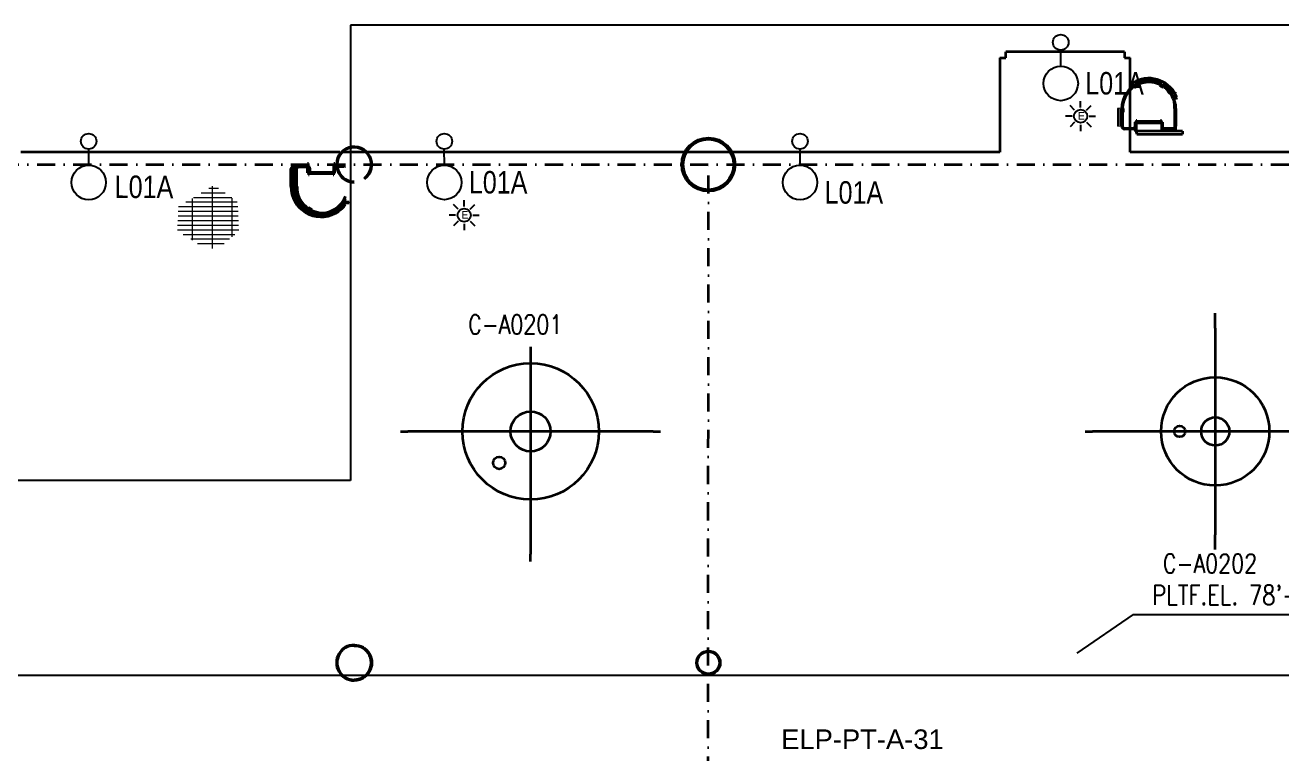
# Model space of a CAD drawing. Header units: inches. Extents: x 3135 to 9031, y -914 to 4011.
# Drawn here: x 3723 to 4571, y 3464 to 3956 of the extents above; entities that cross this region are included whole.
import ezdxf
from ezdxf.enums import TextEntityAlignment as Align

# ---------------------------------------------------------------- set-up
doc = ezdxf.new("R2010")
doc.units = ezdxf.units.IN
doc.header["$MEASUREMENT"] = 0
doc.linetypes.add('DASHDOT2', pattern=[12.700025, 6.350013, -3.175006, 0, -3.175006])
for name, color, linetype in [('Default', 7, 'Continuous'), ('E-LIGHTING', 41, 'Continuous'), ('TF_P_CENTER', 7, 'Continuous'), ('TF_P_Equipment', 7, 'Continuous'), ('TF_P_Ladder', 7, 'Continuous'), ('TF_P_Plaform', 7, 'Continuous'), ('TF_P_Steel', 7, 'Continuous'), ('TF_S_GRATING', 7, 'Continuous')]:
    doc.layers.add(name, color=color, linetype=linetype)
doc.styles.add('Arial', font='arial.ttf')
doc.styles.add('ROMANS', font='romans.shx')

# ---------------------------------------------------------------- blocks, each defined once
blk = doc.blocks.new('TF_P_ELP_GRATING', base_point=(2.146, 13.23))
at = {"layer": 'TF_S_GRATING', "color": 8, "linetype": 'Continuous', "lineweight": 18}
for p, q in [((2.19, 13.523), (2.19, 12.866)), ((2.37, 13.425), (1.964, 13.425)), ((1.98, 13.435), (1.98, 12.994)), ((2.313, 13.474), (2.034, 13.474)), ((2.4, 13.399), (2.4, 12.99)), ((2.469, 13.328), (1.822, 13.328)), ((2.467, 13.279), (1.824, 13.279)), ((2.426, 13.377), (1.882, 13.377)), ((2.465, 13.23), (1.826, 13.23)), ((2.463, 13.182), (1.828, 13.182)), ((2.462, 13.133), (1.83, 13.133)), ((2.46, 13.084), (1.832, 13.084)), ((2.453, 13.035), (1.912, 13.035)), ((2.396, 12.987), (1.992, 12.987)), ((2.326, 12.938), (2.072, 12.938)), ((2.256, 12.889), (2.152, 12.889))]:
    blk.add_line(p, q, dxfattribs=at)
blk = doc.blocks.new('A$Cdd380a1b')
at = {"layer": 'TF_P_CENTER', "color": 8, "linetype": 'DASHDOT2', "lineweight": 35}
for p, q in [((-66.9703, -5.9964), (-66.9703, -5.9182)), ((-66.9703, -5.9964), (-66.9703, -6.1135)), ((-70.5797, -6.0959), (-70.5797, -7.1876)), ((-66.9703, -6.1135), (-66.9703, -6.1213)), ((-66.9703, -6.1213), (-66.9703, -6.1662)), ((-66.9703, -6.1662), (-66.9703, -6.9162)), ((-71.2651, -6.5412), (-71.2261, -6.5412)), ((-71.1266, -6.5412), (-71.2261, -6.5412)), ((-70.0016, -6.5412), (-71.1266, -6.5412)), ((-69.9333, -6.5412), (-70.0016, -6.5412)), ((-69.9333, -6.5412), (-69.8943, -6.5412)), ((-67.6558, -6.5412), (-67.6167, -6.5412)), ((-67.5172, -6.5412), (-67.6167, -6.5412)), ((-66.3922, -6.5412), (-67.5172, -6.5412)), ((-66.9703, -6.9162), (-66.9703, -7.086)), ((-66.9703, -7.1641), (-66.9703, -7.086)), ((-70.5797, -7.2209), (-70.5797, -7.1876)), ((-70.5797, -7.2266), (-70.5797, -7.2209))]:
    blk.add_line(p, q, dxfattribs=at)
at = {"layer": 'TF_P_Equipment', "color": 8, "linetype": 'Continuous', "lineweight": 35}
for centre, radius in [((-70.5797, -6.5412), 0.1053), ((-66.9703, -6.5412), 0.0746), ((-67.1578, -6.5412), 0.0292), ((-70.7454, -6.7069), 0.0323)]:
    blk.add_circle(centre, radius, dxfattribs=at)
at = {"layer": 'TF_P_Ladder', "color": 8, "linetype": 'Continuous', "lineweight": 35}
for p, q in [((-67.3828, -4.7109), (-67.387, -4.6988)), ((-67.3849, -4.7019), (-67.3863, -4.6996)), ((-67.382, -4.7105), (-67.3849, -4.7019)), ((-67.2595, -4.7105), (-67.2565, -4.7019)), ((-67.2586, -4.7109), (-67.2545, -4.6988)), ((-67.2552, -4.6996), (-67.2565, -4.7019)), ((-67.3998, -4.7206), (-67.4039, -4.7086)), ((-67.3814, -4.715), (-67.3983, -4.7248)), ((-67.3983, -4.7248), (-67.396, -4.7289)), ((-67.3979, -4.7256), (-67.3973, -4.7266)), ((-67.396, -4.7289), (-67.3791, -4.7191)), ((-67.396, -4.7289), (-67.3893, -4.725)), ((-67.396, -4.7289), (-67.396, -4.7289)), ((-67.3791, -4.7191), (-67.3814, -4.715)), ((-67.3791, -4.7191), (-67.3803, -4.7154)), ((-67.3791, -4.7191), (-67.3801, -4.7173)), ((-67.3791, -4.7191), (-67.3791, -4.7191)), ((-67.2624, -4.7191), (-67.261, -4.715)), ((-67.2601, -4.715), (-67.2624, -4.7191)), ((-67.2624, -4.7191), (-67.2624, -4.7191)), ((-67.2624, -4.7191), (-67.2624, -4.7191)), ((-67.2624, -4.7191), (-67.2455, -4.7289)), ((-67.2624, -4.7191), (-67.2551, -4.7233)), ((-67.2602, -4.7153), (-67.2611, -4.7168)), ((-67.2431, -4.7248), (-67.2601, -4.715)), ((-67.2455, -4.7289), (-67.2431, -4.7248)), ((-67.2455, -4.7289), (-67.2444, -4.7271)), ((-67.2455, -4.7289), (-67.2455, -4.7289)), ((-67.2417, -4.7206), (-67.2376, -4.7085)), ((-67.2048, -4.7534), (-67.1818, -4.7534)), ((-67.1818, -4.7581), (-67.2048, -4.7581)), ((-67.1818, -4.7534), (-67.1818, -4.7581)), ((-67.1875, -4.8206), (-67.1875, -4.8402)), ((-67.1828, -4.8206), (-67.1875, -4.8206)), ((-67.1828, -4.8402), (-67.1828, -4.8206)), ((-67.1789, -4.8214), (-67.1733, -4.8224)), ((-67.4801, -4.9334), (-67.4801, -4.8397)), ((-67.4637, -4.9334), (-67.4637, -4.8397)), ((-67.4587, -4.8392), (-67.459, -4.8388)), ((-67.459, -4.8397), (-67.459, -4.9334)), ((-67.4587, -4.8587), (-67.459, -4.8583)), ((-67.454, -4.8392), (-67.4587, -4.8392)), ((-67.4587, -4.8392), (-67.4587, -4.8587)), ((-67.4587, -4.8587), (-67.454, -4.8587)), ((-67.454, -4.8392), (-67.4555, -4.8372)), ((-67.454, -4.8587), (-67.454, -4.8392)), ((-67.3879, -4.9026), (-67.3879, -4.9221)), ((-67.3832, -4.9026), (-67.3879, -4.9026)), ((-67.3832, -4.9221), (-67.3832, -4.9026)), ((-67.2582, -4.9026), (-67.2582, -4.9221)), ((-67.2535, -4.9026), (-67.2582, -4.9026)), ((-67.2535, -4.9221), (-67.2535, -4.9026)), ((-67.1875, -4.8367), (-67.1875, -4.8402)), ((-67.1875, -4.8402), (-67.1825, -4.8411)), ((-67.1875, -4.8402), (-67.1828, -4.8402)), ((-67.1875, -4.8402), (-67.1875, -4.8402)), ((-67.1828, -4.8402), (-67.1825, -4.8402)), ((-67.1825, -4.9334), (-67.1825, -4.8397)), ((-67.1778, -4.8397), (-67.1778, -4.9334)), ((-67.1778, -4.8411), (-67.1733, -4.8419)), ((-67.1778, -4.842), (-67.1754, -4.8424)), ((-67.1754, -4.8424), (-67.1733, -4.8424)), ((-67.4489, -4.9436), (-67.4028, -4.9436)), ((-67.4028, -4.9483), (-67.4489, -4.9483)), ((-67.3926, -4.9123), (-67.3879, -4.9123)), ((-67.3926, -4.9334), (-67.3926, -4.9123)), ((-67.3926, -4.9443), (-67.3926, -4.9612)), ((-67.3926, -4.9612), (-67.3879, -4.9612)), ((-67.3879, -4.9084), (-67.3895, -4.9084)), ((-67.3895, -4.9123), (-67.3895, -4.9084)), ((-67.3879, -4.9221), (-67.3832, -4.9221)), ((-67.3879, -4.9221), (-67.3879, -4.9334)), ((-67.3879, -4.9334), (-67.3879, -4.9612)), ((-67.2582, -4.9084), (-67.3832, -4.9084)), ((-67.2582, -4.9162), (-67.3832, -4.9162)), ((-67.2582, -4.9221), (-67.2535, -4.9221)), ((-67.252, -4.9084), (-67.2535, -4.9084)), ((-67.2535, -4.9221), (-67.2535, -4.9587)), ((-67.252, -4.9151), (-67.252, -4.9084)), ((-67.252, -4.9123), (-67.2489, -4.9123)), ((-67.252, -4.9162), (-67.252, -4.9151)), ((-67.2489, -4.9123), (-67.2489, -4.9587)), ((-67.2387, -4.9436), (-67.1926, -4.9436)), ((-67.1926, -4.9483), (-67.2387, -4.9483)), ((-67.1762, -4.9483), (-67.1926, -4.9483)), ((-67.1818, -4.9436), (-67.1762, -4.9436)), ((-71.843, -5.2512), (-71.843, -5.1574)), ((-71.8383, -5.1574), (-71.8383, -5.2512)), ((-71.8282, -5.1426), (-71.8118, -5.1426)), ((-71.8226, -5.1473), (-71.8282, -5.1473)), ((-71.8266, -5.2512), (-71.8266, -5.1574)), ((-71.8219, -5.1574), (-71.8219, -5.2512)), ((-71.8172, -5.1574), (-71.8172, -5.2512)), ((-71.8125, -5.2512), (-71.8125, -5.1574)), ((-71.8118, -5.1426), (-71.8024, -5.1426)), ((-71.7563, -5.1426), (-71.8024, -5.1426)), ((-71.8024, -5.1473), (-71.7563, -5.1473)), ((-71.7555, -5.1426), (-71.7555, -5.1297)), ((-71.7508, -5.1297), (-71.7555, -5.1297)), ((-71.7555, -5.1785), (-71.7555, -5.1473)), ((-71.7508, -5.1436), (-71.7508, -5.1297)), ((-71.7508, -5.1688), (-71.7508, -5.1489)), ((-71.7461, -5.1574), (-71.7461, -5.1688)), ((-71.7414, -5.1785), (-71.7414, -5.1574)), ((-71.6118, -5.1297), (-71.6164, -5.1297)), ((-71.6164, -5.1688), (-71.6164, -5.1297)), ((-71.6118, -5.1785), (-71.6118, -5.1297)), ((-71.6016, -5.1426), (-71.57, -5.1426)), ((-71.5648, -5.1473), (-71.6016, -5.1473)), ((-71.5641, -5.1426), (-71.5555, -5.1426)), ((-71.5555, -5.1473), (-71.5583, -5.1473)), ((-71.5555, -5.1426), (-71.555, -5.1426)), ((-71.7524, -5.1785), (-71.7555, -5.1785)), ((-71.7524, -5.1747), (-71.7524, -5.1758)), ((-71.7524, -5.1758), (-71.7524, -5.1824)), ((-71.7524, -5.1824), (-71.7508, -5.1824)), ((-71.7461, -5.1688), (-71.7508, -5.1688)), ((-71.7508, -5.1688), (-71.7508, -5.1883)), ((-71.7508, -5.1883), (-71.7461, -5.1883)), ((-71.7461, -5.1883), (-71.7461, -5.1688)), ((-71.7461, -5.1785), (-71.7414, -5.1785)), ((-71.7461, -5.1824), (-71.6211, -5.1824)), ((-71.7414, -5.1746), (-71.6211, -5.1746)), ((-71.6164, -5.1688), (-71.6211, -5.1688)), ((-71.6211, -5.1688), (-71.6211, -5.1883)), ((-71.6211, -5.1883), (-71.6164, -5.1883)), ((-71.6164, -5.1883), (-71.6164, -5.1688)), ((-71.6164, -5.1824), (-71.6149, -5.1824)), ((-71.6149, -5.1747), (-71.6149, -5.1758)), ((-71.6149, -5.1758), (-71.6149, -5.1824)), ((-71.6118, -5.1785), (-71.6149, -5.1785)), ((-71.8196, -5.2484), (-71.8219, -5.2484)), ((-71.8172, -5.2498), (-71.8219, -5.2489)), ((-71.816, -5.2695), (-71.8208, -5.2686)), ((-71.8172, -5.2489), (-71.8196, -5.2484)), ((-71.8075, -5.2507), (-71.8125, -5.2498)), ((-71.8122, -5.2507), (-71.8125, -5.2506)), ((-71.8122, -5.2507), (-71.8122, -5.2702)), ((-71.8075, -5.2507), (-71.8122, -5.2507)), ((-71.8122, -5.2702), (-71.8075, -5.2702)), ((-71.8075, -5.2542), (-71.8075, -5.2507)), ((-71.8075, -5.2507), (-71.8075, -5.2507)), ((-71.8075, -5.2702), (-71.8075, -5.2507)), ((-71.7495, -5.362), (-71.7519, -5.366)), ((-71.7519, -5.366), (-71.7349, -5.3758)), ((-71.7495, -5.362), (-71.7505, -5.3638)), ((-71.7495, -5.362), (-71.7495, -5.362)), ((-71.7326, -5.3718), (-71.7495, -5.362)), ((-71.599, -5.362), (-71.6159, -5.3718)), ((-71.6136, -5.3758), (-71.5967, -5.366)), ((-71.5967, -5.366), (-71.599, -5.362)), ((-71.5967, -5.366), (-71.5972, -5.3651)), ((-71.5967, -5.366), (-71.5964, -5.3668)), ((-71.5967, -5.366), (-71.5967, -5.366)), ((-71.5353, -5.3327), (-71.5583, -5.3327)), ((-71.5583, -5.3374), (-71.5353, -5.3374)), ((-71.5353, -5.3374), (-71.5353, -5.3327)), ((-71.7549, -5.3751), (-71.7577, -5.3832)), ((-71.7577, -5.3832), (-71.7408, -5.393)), ((-71.7533, -5.3703), (-71.7534, -5.3706)), ((-71.7376, -5.3836), (-71.7408, -5.393)), ((-71.7408, -5.393), (-71.7384, -5.3889)), ((-71.7326, -5.3717), (-71.7399, -5.3676)), ((-71.7367, -5.3839), (-71.7384, -5.3889)), ((-71.7349, -5.3758), (-71.7326, -5.3718)), ((-71.7345, -5.3751), (-71.7339, -5.374)), ((-71.7326, -5.3718), (-71.7338, -5.3754)), ((-71.7326, -5.3718), (-71.7326, -5.3717)), ((-71.7326, -5.3717), (-71.7326, -5.3718)), ((-71.6159, -5.3718), (-71.6136, -5.3758)), ((-71.6144, -5.3763), (-71.6143, -5.3766)), ((-71.6136, -5.3758), (-71.6069, -5.372)), ((-71.6136, -5.3758), (-71.6134, -5.3762)), ((-71.6136, -5.3758), (-71.6136, -5.3758)), ((-71.613, -5.3803), (-71.6104, -5.388)), ((-71.6122, -5.38), (-71.6077, -5.393)), ((-71.6085, -5.3917), (-71.6077, -5.393)), ((-71.6077, -5.393), (-71.5908, -5.3832)), ((-71.5952, -5.3703), (-71.5908, -5.3832))]:
    blk.add_line(p, q, dxfattribs=at)
for centre, radius, start, end in [((-67.3207, -4.8397), 0.143, 45, 180), ((-67.3193, -4.8412), 0.1398, 47.21125, 179.39764), ((-67.3207, -4.8397), 0.1594, 32.76394, 127.55745), ((-67.3207, -4.8397), 0.1547, 64.85738, 115.14424), ((-67.3207, -4.8397), 0.1383, 64.04968, 90), ((-67.3207, -4.8397), 0.1547, 122.4286, 128.90478), ((-67.3207, -4.8397), 0.1383, 45.7355, 55.95032), ((-67.3207, -4.8397), 0.1547, 33.8885, 57.57191), ((-67.2048, -4.7386), 0.0195, 180, 270), ((-67.2048, -4.7386), 0.0148, 180, 270), ((-67.3207, -4.8397), 0.143, 37.17478, 45), ((-67.3207, -4.8397), 0.1383, 0, 36.43928), ((-67.3207, -4.8397), 0.143, 0, 34.78473), ((-67.3207, -4.8397), 0.1547, 17.6084, 31.82155), ((-67.3207, -4.8397), 0.1594, 22.31466, 30.78162), ((-67.3207, -4.8397), 0.1594, 178.72575, 180), ((-67.4653, -4.9334), 0.0148, 180, 184.17617), ((-67.4489, -4.9334), 0.0148, 180, 270), ((-67.4489, -4.9334), 0.0102, 180, 270), ((-67.4028, -4.9334), 0.0102, 270, 0), ((-67.4028, -4.9334), 0.0148, 270, 0), ((-67.2387, -4.9334), 0.0102, 180, 270), ((-67.2387, -4.9334), 0.0148, 226.82645, 270), ((-67.1926, -4.9334), 0.0148, 270, 0), ((-67.1926, -4.9334), 0.0102, 270, 0), ((-67.1762, -4.9334), 0.0102, 270, 286.64153), ((-67.1762, -4.9334), 0.0148, 270, 281.3), ((-71.8282, -5.1574), 0.0148, 90, 180), ((-71.8282, -5.1574), 0.0102, 90, 180), ((-71.8118, -5.1574), 0.0148, 90, 180), ((-71.8118, -5.1574), 0.0102, 98.84988, 180), ((-71.8024, -5.1574), 0.0148, 90, 180), ((-71.8024, -5.1574), 0.0102, 90, 180), ((-71.7657, -5.1574), 0.0102, 0, 90), ((-71.7563, -5.1574), 0.0148, 0, 90), ((-71.7563, -5.1574), 0.0102, 0, 90), ((-71.6016, -5.1574), 0.0148, 90, 133.17355), ((-71.6016, -5.1574), 0.0102, 90, 180), ((-71.5555, -5.1574), 0.0148, 87.95915, 90), ((-71.5555, -5.1574), 0.0102, 87.0165, 90), ((-71.6836, -5.2512), 0.1594, 180, 298.21144), ((-71.6836, -5.2512), 0.1547, 180, 298.19549), ((-71.6836, -5.2512), 0.143, 180, 271.87889), ((-71.6836, -5.2512), 0.1383, 180, 241.66824), ((-71.6743, -5.2512), 0.143, 180, 315), ((-71.6728, -5.2497), 0.1398, 180.60236, 312.78875), ((-71.6836, -5.2512), 0.1383, 272.2002, 338.49357), ((-71.6836, -5.2512), 0.143, 307.18622, 318.27741), ((-71.6836, -5.2512), 0.1547, 305.83645, 326.1115), ((-71.6836, -5.2512), 0.1594, 305.32181, 323.82698), ((-71.5583, -5.3523), 0.0195, 90, 180), ((-71.5583, -5.3523), 0.0148, 90, 180), ((-71.6836, -5.2512), 0.143, 323.934, 334.14128), ((-71.6836, -5.2512), 0.143, 296.88471, 299.34008)]:
    blk.add_arc(centre, radius, start, end, dxfattribs=at)
at = {"layer": 'TF_P_Plaform', "color": 8, "linetype": 'Continuous', "lineweight": 35}
for centre, radius in [((-70.5797, -6.5412), 0.3594), ((-66.9703, -6.5412), 0.2852)]:
    blk.add_circle(centre, radius, dxfattribs=at)
at = {"layer": 'TF_P_Steel', "color": 8, "linetype": 'Continuous', "lineweight": 35}
for p, q in [((-67.449, -4.5413), (-68.074, -4.5413)), ((-68.074, -4.5724), (-68.074, -4.5413)), ((-67.449, -4.5413), (-67.449, -4.5724)), ((-68.1051, -4.5724), (-68.074, -4.5724)), ((-68.1051, -4.5724), (-68.1051, -5.0701)), ((-67.449, -4.5724), (-67.4179, -4.5724)), ((-67.4179, -4.7348), (-67.4179, -4.5724)), ((-67.4179, -4.9436), (-67.4179, -4.7421)), ((-67.4179, -5.0701), (-67.4179, -4.9483)), ((-67.1422, -4.9587), (-67.3836, -4.9587)), ((-67.3836, -4.9746), (-67.3836, -4.9587)), ((-67.1422, -4.9587), (-67.1422, -4.9746)), ((-67.3836, -4.9746), (-67.1422, -4.9746)), ((-71.585, -5.0701), (-73.2673, -5.0701)), ((-71.4551, -5.0701), (-71.5719, -5.0701)), ((-71.5172, -5.0411), (-71.5098, -5.0411)), ((-69.7671, -5.0701), (-71.442, -5.0701)), ((-69.6422, -5.0701), (-69.7584, -5.0701)), ((-69.526, -5.0701), (-69.6422, -5.0701)), ((-68.1051, -5.0701), (-69.5173, -5.0701)), ((-62.1422, -5.0701), (-67.4179, -5.0701)), ((-71.5719, -5.1998), (-71.5719, -5.1998)), ((-71.5698, -5.3429), (-71.5698, -5.3559)), ((-71.5597, -5.3224), (-71.5597, -5.3328)), ((-71.5597, -5.3375), (-71.5597, -5.3437))]:
    blk.add_line(p, q, dxfattribs=at)
at = {"layer": 'TF_P_Steel', "color": 8, "linetype": 'DASHDOT2', "lineweight": 35, "ltscale": 0.015}
for points in [[(-76.4334, -5.1349), (-54.6422, -5.1351)], [(-69.645, -17.339), (-69.6422, -5.1349)]]:
    blk.add_lwpolyline(points, dxfattribs=at)
at = {"layer": 'TF_P_Steel', "color": 8, "linetype": 'Continuous', "lineweight": 35}
for centre, radius in [((-69.6422, -5.1349), 0.1407), ((-69.6422, -5.1349), 0.133), ((-69.6422, -7.7599), 0.0625), ((-69.6422, -7.7599), 0.0586)]:
    blk.add_circle(centre, radius, dxfattribs=at)
for centre, major_axis, start_param, end_param in [((-71.5098, -5.1349), (0, -0.0938), 0.6224, 6.283185), ((-71.5098, -5.1349), (0, -0.0898), 0.654726, 6.283185), ((-71.5098, -7.7599), (0, 0.0938), 0, 3.141593), ((-71.5098, -7.7599), (0, 0.0898), 0, 3.141593), ((-71.5098, -7.7599), (0, -0.0938), 0, 2.519197), ((-71.5098, -7.7599), (0, -0.0898), 0, 2.486872)]:
    blk.add_ellipse(centre, major_axis=major_axis, ratio=0.999944, start_param=start_param, end_param=end_param, dxfattribs=at)
at = {"layer": 'TF_P_Steel', "color": 8, "linetype": 'Continuous', "lineweight": 35, "extrusion": (0, 0, -1)}
for major_axis in [(0, 0.0938), (0, 0.0898)]:
    blk.add_ellipse((-71.5098, -7.7599), major_axis=major_axis, ratio=0.999944, start_param=0, end_param=3.141593, dxfattribs=at)
at = {"layer": 'Default', "color": 8, "linetype": 'Continuous', "lineweight": 35, "xscale": -0.5, "yscale": 0.5, "zscale": 0.5, "rotation": 180}
blk.add_blockref('TF_P_ELP_GRATING', (-72.2793, -5.4315), dxfattribs=at)
at = {"layer": 'Default', "color": 8, "style": 'ROMANS', "width": 0.8}
for s, p in [('C-A0201', (-70.6605, -5.9777)), ('C-A0202', (-66.9974, -7.2371))]:
    blk.add_text(s, height=0.1, dxfattribs=at).set_placement(p, align=Align.MIDDLE_CENTER)
blk = doc.blocks.new('*U53')
at = {"color": 4, "linetype": 'ByBlock', "lineweight": -2}
blk.add_circle((0, 0), 112, dxfattribs=at)
at = {"color": 4, "insert": (493, 376), "char_height": 324, "attachment_point": 1, "rotation": 89.7413, "style": 'Arial'}
blk.add_mtext_dynamic_manual_height_columns('{\\W0.8;L01A}', width=4053.6, gutter_width=4.41, heights=[0], dxfattribs=at)
at = {"color": 8}
blk.add_wipeout([(842, 0), (841, 16), (840, 31), (837, 47), (834, 62), (829, 77), (824, 92), (818, 106), (811, 120), (803, 134), (794, 146), (784, 159), (774, 171), (763, 182), (751, 192), (739, 202), (726, 210), (713, 218), (699, 225), (684, 232), (670, 237), (654, 241), (639, 245), (624, 247), (608, 249), (593, 249), (577, 249), (561, 247), (546, 245), (531, 241), (515, 237), (501, 232), (486, 225), (472, 218), (459, 210), (446, 202), (434, 192), (422, 182), (411, 171), (401, 159), (391, 146), (382, 134), (374, 120), (367, 106), (361, 92), (356, 77), (351, 62), (348, 47), (345, 31), (344, 16), (343, 0), (344, -16), (345, -31), (348, -47), (351, -62), (356, -77), (361, -92), (367, -106), (374, -120), (382, -134), (391, -146), (401, -159), (411, -171), (422, -182), (434, -192), (446, -202), (459, -210), (472, -218), (486, -225), (501, -232), (515, -237), (531, -241), (546, -245), (561, -247), (577, -249), (593, -249), (608, -249), (624, -247), (639, -245), (654, -241), (670, -237), (684, -232), (699, -225), (713, -218), (726, -210), (739, -202), (751, -192), (763, -182), (774, -171), (784, -159), (794, -146), (803, -134), (811, -120), (818, -106), (824, -92), (829, -77), (834, -62), (837, -47), (840, -31), (841, -16)], dxfattribs=at)
at = {"color": 4, "linetype": 'ByBlock', "lineweight": -2}
blk.add_line((343, 0), (112, 0), dxfattribs=at)
blk.add_circle((593, 0), 249, dxfattribs=at)
blk = doc.blocks.new('*U54')
at = {"color": 4, "linetype": 'ByBlock', "lineweight": -2}
blk.add_circle((0, 0), 112, dxfattribs=at)
at = {"color": 4, "insert": (574, 355), "char_height": 324, "attachment_point": 1, "rotation": 89.7413, "style": 'Arial'}
blk.add_mtext_dynamic_manual_height_columns('{\\W0.8;L01A}', width=4053.6, gutter_width=4.41, heights=[0], dxfattribs=at)
at = {"color": 8}
blk.add_wipeout([(842, 0), (841, 16), (840, 31), (837, 47), (834, 62), (829, 77), (824, 92), (818, 106), (811, 120), (803, 134), (794, 146), (784, 159), (774, 171), (763, 182), (751, 192), (739, 202), (726, 210), (713, 218), (699, 225), (684, 232), (670, 237), (654, 241), (639, 245), (624, 247), (608, 249), (593, 249), (577, 249), (561, 247), (546, 245), (531, 241), (515, 237), (501, 232), (486, 225), (472, 218), (459, 210), (446, 202), (434, 192), (422, 182), (411, 171), (401, 159), (391, 146), (382, 134), (374, 120), (367, 106), (361, 92), (356, 77), (351, 62), (348, 47), (345, 31), (344, 16), (343, 0), (344, -16), (345, -31), (348, -47), (351, -62), (356, -77), (361, -92), (367, -106), (374, -120), (382, -134), (391, -146), (401, -159), (411, -171), (422, -182), (434, -192), (446, -202), (459, -210), (472, -218), (486, -225), (501, -232), (515, -237), (531, -241), (546, -245), (561, -247), (577, -249), (593, -249), (608, -249), (624, -247), (639, -245), (654, -241), (670, -237), (684, -232), (699, -225), (713, -218), (726, -210), (739, -202), (751, -192), (763, -182), (774, -171), (784, -159), (794, -146), (803, -134), (811, -120), (818, -106), (824, -92), (829, -77), (834, -62), (837, -47), (840, -31), (841, -16)], dxfattribs=at)
at = {"color": 4, "linetype": 'ByBlock', "lineweight": -2}
blk.add_line((343, 0), (112, 0), dxfattribs=at)
blk.add_circle((593, 0), 249, dxfattribs=at)
blk = doc.blocks.new('*U52')
at = {"color": 3}
for points in [[(17.98, 17.53), (14.9, 20.6)], [(22.05, 19.23), (22.04, 23.57)], [(26.13, 17.55), (29.19, 20.62)], [(26.14, 9.4), (29.21, 6.33)], [(27.82, 13.47), (32.16, 13.48)], [(22.07, 7.7), (22.07, 3.36)]]:
    blk.add_lwpolyline(points, dxfattribs=at)
blk.add_circle((22.06, 13.47), 4.47, dxfattribs=at)
at = {"color": 4, "linetype": 'ByBlock', "lineweight": -2}
blk.add_circle((-27.71, -0.02), 5.26, dxfattribs=at)
at = {"color": 4, "attachment_point": 1, "rotation": 89.86226, "style": 'Arial'}
for s, width, gutter_width, insert, char_height in [('{\\W0.8;L01A}', 189.5784, 0.206, (-7.75, 16.59), 15.1528), ('E', 62.9163, 0.0684, (19.36, 11.63), 5.03)]:
    blk.add_mtext_dynamic_manual_height_columns(s, width=width, gutter_width=gutter_width, heights=[0], dxfattribs=dict(at, insert=insert, char_height=char_height))
at = {"color": 8}
blk.add_wipeout([(11.65, 0.07), (11.63, 0.8), (11.56, 1.53), (11.44, 2.25), (11.28, 2.96), (11.08, 3.67), (10.83, 4.35), (10.53, 5.03), (10.2, 5.68), (9.83, 6.31), (9.41, 6.91), (8.96, 7.49), (8.48, 8.04), (7.96, 8.55), (7.41, 9.04), (6.83, 9.48), (6.22, 9.89), (5.59, 10.27), (4.94, 10.6), (4.27, 10.89), (3.58, 11.13), (2.87, 11.34), (2.16, 11.49), (1.44, 11.61), (0.71, 11.67), (-0.02, 11.7), (-0.76, 11.67), (-1.49, 11.6), (-2.21, 11.48), (-2.92, 11.32), (-3.62, 11.12), (-4.31, 10.87), (-4.98, 10.58), (-5.64, 10.24), (-6.27, 9.87), (-6.87, 9.46), (-7.45, 9.01), (-8, 8.52), (-8.51, 8), (-9, 7.45), (-9.44, 6.87), (-9.85, 6.27), (-10.22, 5.63), (-10.56, 4.98), (-10.84, 4.31), (-11.09, 3.62), (-11.29, 2.92), (-11.45, 2.2), (-11.56, 1.48), (-11.63, 0.75), (-11.65, 0.02), (-11.63, -0.71), (-11.56, -1.44), (-11.44, -2.17), (-11.28, -2.88), (-11.08, -3.58), (-10.83, -4.27), (-10.53, -4.94), (-10.2, -5.59), (-9.83, -6.22), (-9.41, -6.83), (-8.96, -7.41), (-8.48, -7.95), (-7.96, -8.47), (-7.41, -8.95), (-6.83, -9.4), (-6.22, -9.81), (-5.59, -10.18), (-4.94, -10.51), (-4.27, -10.8), (-3.58, -11.05), (-2.87, -11.25), (-2.16, -11.41), (-1.44, -11.52), (-0.71, -11.59), (0.02, -11.61), (0.76, -11.59), (1.48, -11.52), (2.21, -11.4), (2.92, -11.24), (3.62, -11.03), (4.31, -10.78), (4.98, -10.49), (5.64, -10.16), (6.27, -9.78), (6.87, -9.37), (7.45, -8.92), (8, -8.44), (8.51, -7.92), (8.99, -7.37), (9.44, -6.79), (9.85, -6.18), (10.22, -5.55), (10.55, -4.9), (10.84, -4.23), (11.09, -3.54), (11.29, -2.83), (11.45, -2.12), (11.56, -1.39), (11.63, -0.67)], dxfattribs=at)
at = {"color": 4, "linetype": 'ByBlock', "lineweight": -2}
blk.add_line((-11.65, 0.02), (-22.45, -0.01), dxfattribs=at)
at = {"color": 3}
for points in [[(16.29, 13.46), (11.96, 13.45)], [(17.99, 9.38), (14.92, 6.31)]]:
    blk.add_lwpolyline(points, dxfattribs=at)
at = {"color": 4, "linetype": 'ByBlock', "lineweight": -2}
blk.add_circle((0, 0.04), 11.65, dxfattribs=at)

msp = doc.modelspace()

# ---------------------------------------------------------------- block references
at = {"xscale": 128, "yscale": 128, "zscale": 128}
msp.add_blockref('A$Cdd380a1b', (13098.63, 4518.8), dxfattribs=at)

# ---------------------------------------------------------------- next in the draw order: linework, layer by layer
at = {"color": 0}
for p, q in [((4672.89, 3955.47), (3942.97, 3955.54)), ((3942.97, 3955.54), (3942.97, 3886.18)), ((3942.97, 3886.18), (3942.97, 3648.54)), ((3942.97, 3648.54), (3717.91, 3648.54)), ((3717.91, 3517.1), (4672.89, 3517.03))]:
    msp.add_line(p, q, dxfattribs=at)
at = {"color": 8}
msp.add_lwpolyline([(4433.28, 3532.01), (4471.3, 3558.04), (4609.95, 3558.04)], dxfattribs=at)

# ---------------------------------------------------------------- next in the draw order: block references
at = {"layer": 'E-LIGHTING', "color": 3, "rotation": 269.9129640520016}
for p in [(4422.15, 3916.25), (4006.21, 3849.48)]:
    msp.add_blockref('*U52', p, dxfattribs=at)
at = {"layer": 'E-LIGHTING', "xscale": 0.04676794374954184, "yscale": 0.04676794374954184, "zscale": 0.04676794374954184, "rotation": 270.0339063709542}
for name, p in [('*U53', (3766.25, 3877.19)), ('*U54', (4246.25, 3877.19))]:
    msp.add_blockref(name, p, dxfattribs=at)

# ---------------------------------------------------------------- next in the draw order: texts
at = {"layer": 'Default', "color": 7, "style": 'Arial'}
msp.add_text('ELP-PT-A-31', height=13.2, dxfattribs=at).set_placement((4288.4, 3473.94), align=Align.MIDDLE_CENTER)

# ---------------------------------------------------------------- next in the draw order: wipeouts: each hides what was drawn before it
at = {"color": 3}
msp.add_wipeout([(4613.66, 3582.76), (4469.94, 3581.8), (4469.07, 3560.06), (4614.14, 3562.11)], dxfattribs=at)

# ---------------------------------------------------------------- next in the draw order: texts
at = {"layer": 'Default', "color": 8, "style": 'ROMANS', "width": 0.8}
msp.add_text('PLTF.EL. 78\'-1"', height=13.2, dxfattribs=at).set_placement((4541.82, 3571.25), align=Align.MIDDLE_CENTER)

doc.saveas('drawing.dxf')
